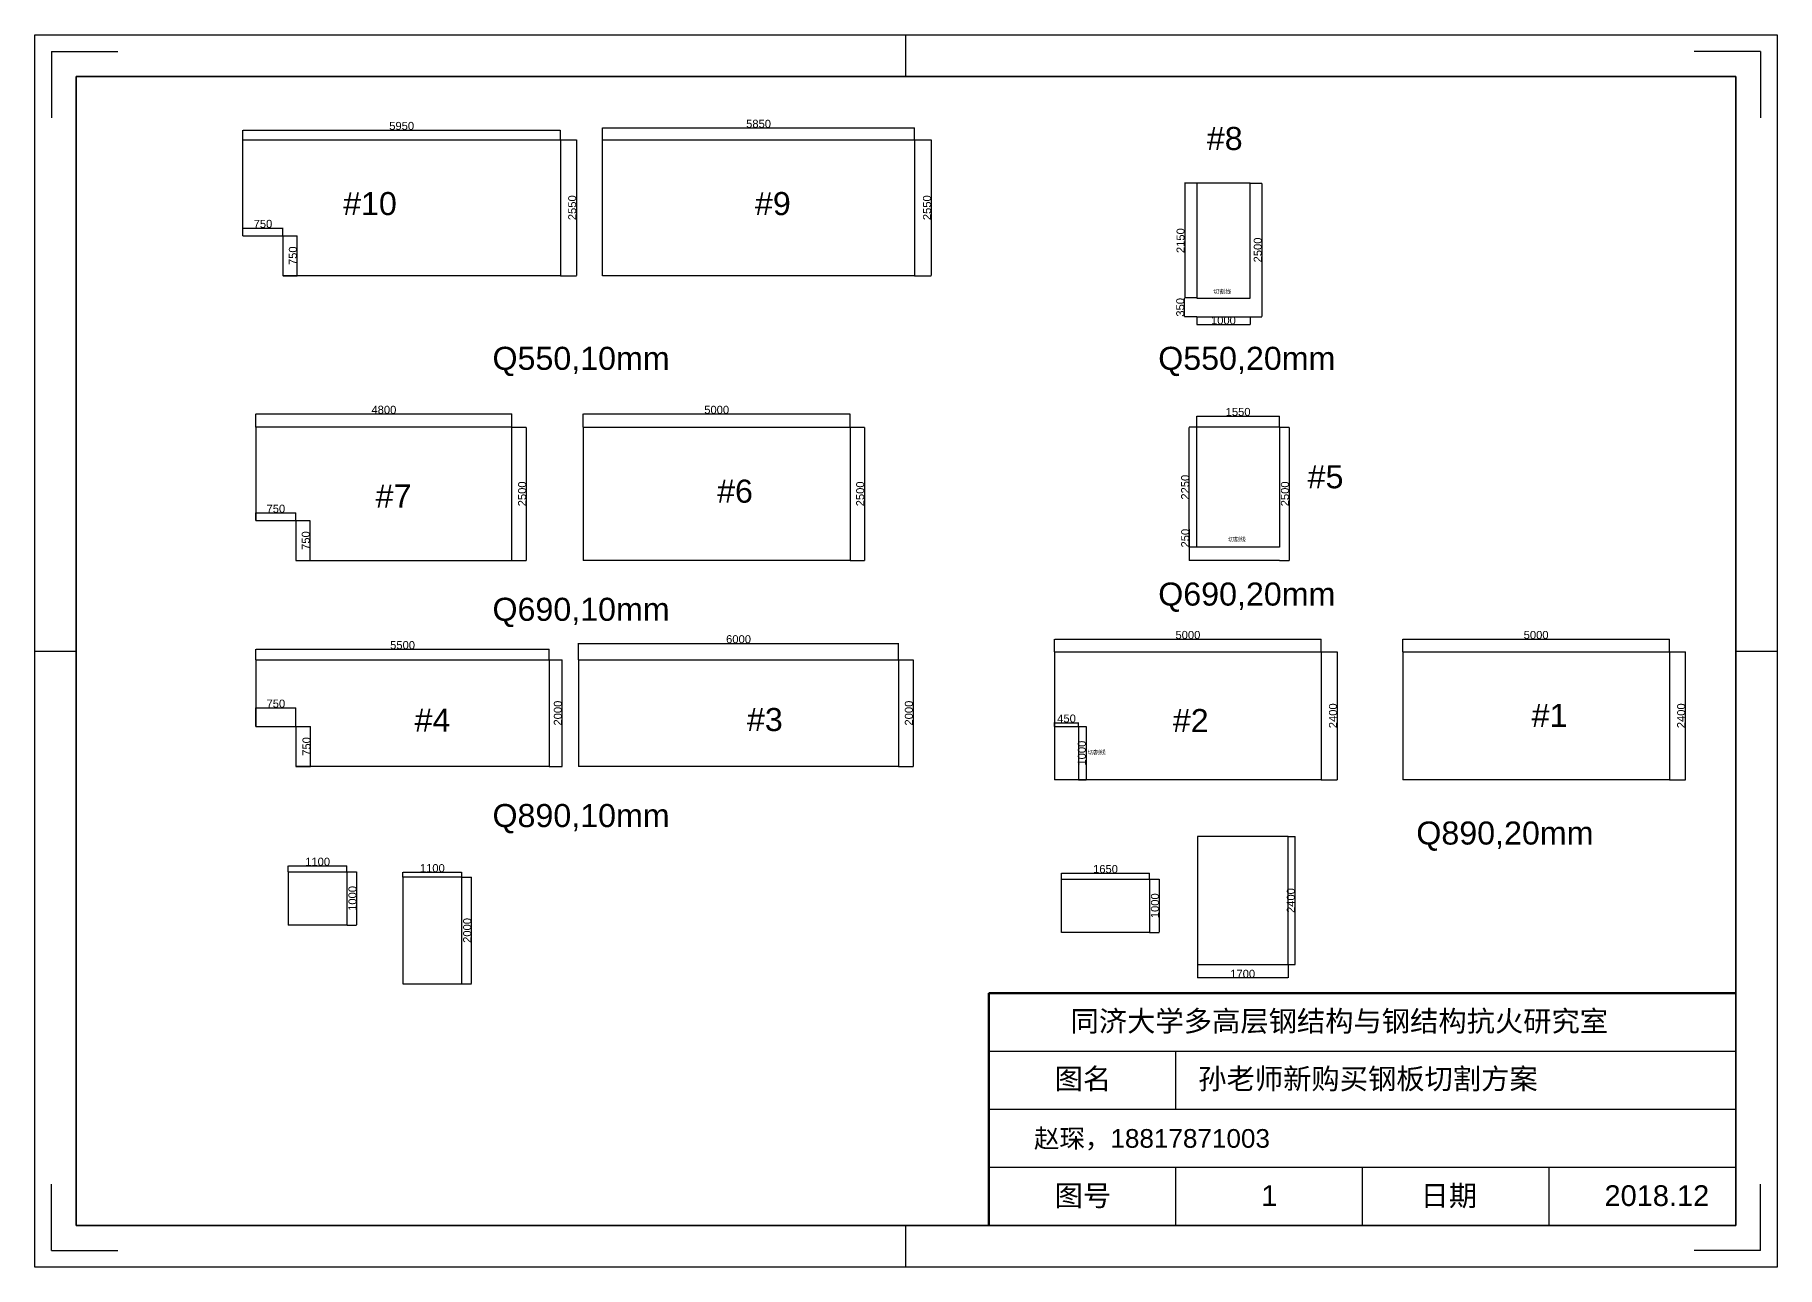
# Model space of a CAD drawing. Header units: millimetres. Extents: x 2197 to 87478, y 1160 to 24255.
# Drawn here: x 54819 to 87478, y 1160 to 24255 of the extents above; entities that cross this region are included whole.
import ezdxf

# ---------------------------------------------------------------- set-up
doc = ezdxf.new("R2010")
doc.units = ezdxf.units.MM
doc.layers.add('尺寸标注', color=6, linetype='Continuous')
doc.layers.add('总内框线', color=7, linetype='Continuous', lineweight=50)
doc.layers.add('总外框线', color=7, linetype='Continuous', lineweight=30)
doc.styles.get("Standard").update_dxf_attribs({"font": 'arial.ttf'})
doc.dimstyles.new('ISO-25', dxfattribs={"dimtxt": 150, "dimasz": 2.5, "dimexe": 1.25, "dimexo": 0.625, "dimtad": 1, "dimtxsty": 'Standard', "dimcen": 2.5, "dimadec": 0, "dimazin": 0, "dimtfac": 1, "dimtmove": 0, "dimatfit": 3, "dimfxl": 1, "dimarcsym": 0})

# ---------------------------------------------------------------- blocks, each defined once
blk = doc.blocks.new('*D15')
at = {"color": 0, "lineweight": -2, "transparency": 16777216}
for p, q in [((76598, 19323), (76366, 19323)), ((76367, 18975), (76367, 19320)), ((76598, 18973), (76366, 18973))]:
    blk.add_line(p, q, dxfattribs=at)
at = {"color": 0, "transparency": 16777216}
for points in [[(76367, 19320), (76368, 19320), (76367, 19323)], [(76367, 18975), (76368, 18975), (76367, 18973)]]:
    blk.add_solid(points, dxfattribs=at)
at = {"layer": 'Defpoints', "color": 0, "transparency": 16777216}
for p in [(76367, 19323), (76599, 19323), (76599, 18973)]:
    blk.add_point(p, dxfattribs=at)
at = {"color": 0, "transparency": 16777216, "insert": (76290, 19148), "char_height": 150, "attachment_point": 5, "rotation": 90}
blk.add_mtext('350', dxfattribs=at)
blk = doc.blocks.new('*D16')
at = {"layer": 'Defpoints', "color": 0, "transparency": 16777216}
for p in [(76599, 18973), (77599, 18973), (77599, 18826)]:
    blk.add_point(p, dxfattribs=at)
at = {"layer": '尺寸标注', "color": 0, "lineweight": -2, "transparency": 16777216}
for p, q in [((76599, 18972), (76599, 18824)), ((77599, 18972), (77599, 18824)), ((76602, 18826), (77597, 18826))]:
    blk.add_line(p, q, dxfattribs=at)
at = {"layer": '尺寸标注', "color": 0, "transparency": 16777216}
for points in [[(76602, 18826), (76602, 18825), (76599, 18826)], [(77597, 18826), (77597, 18825), (77599, 18826)]]:
    blk.add_solid(points, dxfattribs=at)
at = {"layer": '尺寸标注', "color": 0, "transparency": 16777216, "insert": (77099, 18903), "char_height": 150, "attachment_point": 5}
blk.add_mtext('1000', dxfattribs=at)
blk = doc.blocks.new('*D17')
at = {"color": 0, "lineweight": -2, "transparency": 16777216}
for p, q in [((58962, 11293), (58962, 11644)), ((58965, 11643), (59710, 11643)), ((59712, 11293), (59712, 11644))]:
    blk.add_line(p, q, dxfattribs=at)
at = {"color": 0, "transparency": 16777216}
for points in [[(58965, 11643), (58965, 11642), (58962, 11643)], [(59710, 11643), (59710, 11642), (59712, 11643)]]:
    blk.add_solid(points, dxfattribs=at)
at = {"layer": 'Defpoints', "color": 0, "transparency": 16777216}
for p in [(59712, 11643), (58962, 11293), (59712, 11293)]:
    blk.add_point(p, dxfattribs=at)
at = {"color": 0, "transparency": 16777216, "insert": (59337, 11720), "char_height": 150, "attachment_point": 5}
blk.add_mtext('750', dxfattribs=at)
blk = doc.blocks.new('*D18')
at = {"color": 0, "lineweight": -2, "transparency": 16777216}
for p, q in [((59713, 11293), (59989, 11293)), ((59988, 10545), (59988, 11290)), ((59713, 10543), (59989, 10543))]:
    blk.add_line(p, q, dxfattribs=at)
at = {"color": 0, "transparency": 16777216}
for points in [[(59987, 11290), (59988, 11290), (59988, 11293)], [(59987, 10545), (59988, 10545), (59988, 10543)]]:
    blk.add_solid(points, dxfattribs=at)
at = {"layer": 'Defpoints', "color": 0, "transparency": 16777216}
for p in [(59712, 11293), (59988, 11293), (59712, 10543)]:
    blk.add_point(p, dxfattribs=at)
at = {"color": 0, "transparency": 16777216, "insert": (59911, 10918), "char_height": 150, "attachment_point": 5, "rotation": 90}
blk.add_mtext('750', dxfattribs=at)
blk = doc.blocks.new('*D19')
at = {"color": 0, "lineweight": -2, "transparency": 16777216}
for p, q in [((58962, 15153), (58962, 15297)), ((58965, 15296), (59710, 15296)), ((59712, 15153), (59712, 15297))]:
    blk.add_line(p, q, dxfattribs=at)
at = {"color": 0, "transparency": 16777216}
for points in [[(58965, 15296), (58965, 15296), (58962, 15296)], [(59710, 15296), (59710, 15296), (59712, 15296)]]:
    blk.add_solid(points, dxfattribs=at)
at = {"layer": 'Defpoints', "color": 0, "transparency": 16777216}
for p in [(58962, 15152), (59712, 15296), (59712, 15152)]:
    blk.add_point(p, dxfattribs=at)
at = {"color": 0, "transparency": 16777216, "insert": (59337, 15373), "char_height": 150, "attachment_point": 5}
blk.add_mtext('750', dxfattribs=at)
blk = doc.blocks.new('*D20')
at = {"color": 0, "lineweight": -2, "transparency": 16777216}
for p, q in [((59713, 15152), (59977, 15152)), ((59976, 15149), (59976, 14404)), ((59713, 14402), (59977, 14402))]:
    blk.add_line(p, q, dxfattribs=at)
at = {"color": 0, "transparency": 16777216}
for points in [[(59975, 15149), (59976, 15149), (59976, 15152)], [(59975, 14404), (59976, 14404), (59976, 14402)]]:
    blk.add_solid(points, dxfattribs=at)
at = {"layer": 'Defpoints', "color": 0, "transparency": 16777216}
for p in [(59712, 15152), (59712, 14402), (59976, 14402)]:
    blk.add_point(p, dxfattribs=at)
at = {"color": 0, "transparency": 16777216, "insert": (59898, 14777), "char_height": 150, "attachment_point": 5, "rotation": 90}
blk.add_mtext('750', dxfattribs=at)
blk = doc.blocks.new('*D21')
at = {"color": 0, "lineweight": -2, "transparency": 16777216}
for p, q in [((73933, 11294), (73933, 11365)), ((73936, 11364), (74381, 11364)), ((74383, 11294), (74383, 11365))]:
    blk.add_line(p, q, dxfattribs=at)
at = {"color": 0, "transparency": 16777216}
for points in [[(73936, 11364), (73936, 11363), (73933, 11364)], [(74381, 11364), (74381, 11363), (74383, 11364)]]:
    blk.add_solid(points, dxfattribs=at)
at = {"layer": 'Defpoints', "color": 0, "transparency": 16777216}
for p in [(73933, 11293), (74383, 11364), (74383, 11293)]:
    blk.add_point(p, dxfattribs=at)
at = {"color": 0, "transparency": 16777216, "insert": (74158, 11441), "char_height": 150, "attachment_point": 5}
blk.add_mtext('450', dxfattribs=at)
blk = doc.blocks.new('*D22')
at = {"color": 0, "lineweight": -2, "transparency": 16777216}
for p, q in [((74384, 11293), (74524, 11293)), ((74523, 11290), (74523, 10295)), ((74384, 10293), (74524, 10293))]:
    blk.add_line(p, q, dxfattribs=at)
at = {"color": 0, "transparency": 16777216}
for points in [[(74522, 11290), (74523, 11290), (74523, 11293)], [(74522, 10295), (74523, 10295), (74523, 10293)]]:
    blk.add_solid(points, dxfattribs=at)
at = {"layer": 'Defpoints', "color": 0, "transparency": 16777216}
for p in [(74383, 11293), (74383, 10293), (74523, 10293)]:
    blk.add_point(p, dxfattribs=at)
at = {"color": 0, "transparency": 16777216, "insert": (74445, 10793), "char_height": 150, "attachment_point": 5, "rotation": 90}
blk.add_mtext('1000', dxfattribs=at)
blk = doc.blocks.new('*D23')
at = {"color": 0, "lineweight": -2, "transparency": 16777216}
for p, q in [((58720, 20490), (58720, 20635)), ((58722, 20634), (59467, 20634)), ((59470, 20490), (59470, 20635))]:
    blk.add_line(p, q, dxfattribs=at)
at = {"color": 0, "transparency": 16777216}
for points in [[(58722, 20634), (58722, 20633), (58720, 20634)], [(59467, 20634), (59467, 20633), (59470, 20634)]]:
    blk.add_solid(points, dxfattribs=at)
at = {"layer": 'Defpoints', "color": 0, "transparency": 16777216}
for p in [(59470, 20634), (58720, 20490), (59470, 20490)]:
    blk.add_point(p, dxfattribs=at)
at = {"color": 0, "transparency": 16777216, "insert": (59095, 20711), "char_height": 150, "attachment_point": 5}
blk.add_mtext('750', dxfattribs=at)
blk = doc.blocks.new('*D24')
at = {"color": 0, "lineweight": -2, "transparency": 16777216}
for p, q in [((59471, 20490), (59734, 20490)), ((59733, 20487), (59733, 19742)), ((59471, 19740), (59734, 19740))]:
    blk.add_line(p, q, dxfattribs=at)
at = {"color": 0, "transparency": 16777216}
for points in [[(59733, 20487), (59734, 20487), (59733, 20490)], [(59733, 19742), (59734, 19742), (59733, 19740)]]:
    blk.add_solid(points, dxfattribs=at)
at = {"layer": 'Defpoints', "color": 0, "transparency": 16777216}
for p in [(59470, 20490), (59470, 19740), (59733, 19740)]:
    blk.add_point(p, dxfattribs=at)
at = {"color": 0, "transparency": 16777216, "insert": (59656, 20115), "char_height": 150, "attachment_point": 5, "rotation": 90}
blk.add_mtext('750', dxfattribs=at)
blk = doc.blocks.new('*D27')
at = {"layer": 'Defpoints', "color": 0, "transparency": 16777216}
for p in [(58720, 22290), (64670, 22470), (64670, 22290)]:
    blk.add_point(p, dxfattribs=at)
at = {"layer": '尺寸标注', "color": 0, "lineweight": -2, "transparency": 16777216}
for p, q in [((58720, 22290), (58720, 22471)), ((58722, 22470), (64667, 22470)), ((64670, 22290), (64670, 22471))]:
    blk.add_line(p, q, dxfattribs=at)
at = {"layer": '尺寸标注', "color": 0, "transparency": 16777216}
for points in [[(58722, 22470), (58722, 22470), (58720, 22470)], [(64667, 22470), (64667, 22470), (64670, 22470)]]:
    blk.add_solid(points, dxfattribs=at)
at = {"layer": '尺寸标注', "color": 0, "transparency": 16777216, "insert": (61695, 22547), "char_height": 150, "attachment_point": 5}
blk.add_mtext('5950', dxfattribs=at)
blk = doc.blocks.new('*D28')
at = {"layer": 'Defpoints', "color": 0, "transparency": 16777216}
for p in [(64670, 22290), (64670, 19740), (64970, 19740)]:
    blk.add_point(p, dxfattribs=at)
at = {"layer": '尺寸标注', "color": 0, "lineweight": -2, "transparency": 16777216}
for p, q in [((64671, 22290), (64971, 22290)), ((64970, 22287), (64970, 19742)), ((64671, 19740), (64971, 19740))]:
    blk.add_line(p, q, dxfattribs=at)
at = {"layer": '尺寸标注', "color": 0, "transparency": 16777216}
for points in [[(64970, 22287), (64970, 22287), (64970, 22290)], [(64970, 19742), (64970, 19742), (64970, 19740)]]:
    blk.add_solid(points, dxfattribs=at)
at = {"layer": '尺寸标注', "color": 0, "transparency": 16777216, "insert": (64893, 21015), "char_height": 150, "attachment_point": 5, "rotation": 90}
blk.add_mtext('2550', dxfattribs=at)
blk = doc.blocks.new('*D29')
at = {"layer": 'Defpoints', "color": 0, "transparency": 16777216}
for p in [(65460, 22290), (71310, 22510), (71310, 22290)]:
    blk.add_point(p, dxfattribs=at)
at = {"layer": '尺寸标注', "color": 0, "lineweight": -2, "transparency": 16777216}
for p, q in [((65460, 22290), (65460, 22511)), ((65462, 22510), (71308, 22510)), ((71310, 22290), (71310, 22511))]:
    blk.add_line(p, q, dxfattribs=at)
at = {"layer": '尺寸标注', "color": 0, "transparency": 16777216}
for points in [[(65462, 22510), (65462, 22510), (65460, 22510)], [(71308, 22510), (71308, 22510), (71310, 22510)]]:
    blk.add_solid(points, dxfattribs=at)
at = {"layer": '尺寸标注', "color": 0, "transparency": 16777216, "insert": (68385, 22587), "char_height": 150, "attachment_point": 5}
blk.add_mtext('5850', dxfattribs=at)
blk = doc.blocks.new('*D30')
at = {"layer": 'Defpoints', "color": 0, "transparency": 16777216}
for p in [(71310, 22290), (71310, 19740), (71620, 19740)]:
    blk.add_point(p, dxfattribs=at)
at = {"layer": '尺寸标注', "color": 0, "lineweight": -2, "transparency": 16777216}
for p, q in [((71311, 22290), (71621, 22290)), ((71620, 22287), (71620, 19742)), ((71311, 19740), (71621, 19740))]:
    blk.add_line(p, q, dxfattribs=at)
at = {"layer": '尺寸标注', "color": 0, "transparency": 16777216}
for points in [[(71620, 22287), (71620, 22287), (71620, 22290)], [(71620, 19742), (71620, 19742), (71620, 19740)]]:
    blk.add_solid(points, dxfattribs=at)
at = {"layer": '尺寸标注', "color": 0, "transparency": 16777216, "insert": (71543, 21015), "char_height": 150, "attachment_point": 5, "rotation": 90}
blk.add_mtext('2550', dxfattribs=at)
blk = doc.blocks.new('*D31')
at = {"layer": 'Defpoints', "color": 0, "transparency": 16777216}
for p in [(63762, 17150), (58962, 16902), (63762, 16902)]:
    blk.add_point(p, dxfattribs=at)
at = {"layer": '尺寸标注', "color": 0, "lineweight": -2, "transparency": 16777216}
for p, q in [((58962, 16903), (58962, 17151)), ((58965, 17150), (63760, 17150)), ((63762, 16903), (63762, 17151))]:
    blk.add_line(p, q, dxfattribs=at)
at = {"layer": '尺寸标注', "color": 0, "transparency": 16777216}
for points in [[(58965, 17150), (58965, 17150), (58962, 17150)], [(63760, 17150), (63760, 17150), (63762, 17150)]]:
    blk.add_solid(points, dxfattribs=at)
at = {"layer": '尺寸标注', "color": 0, "transparency": 16777216, "insert": (61362, 17227), "char_height": 150, "attachment_point": 5}
blk.add_mtext('4800', dxfattribs=at)
blk = doc.blocks.new('*D32')
at = {"layer": 'Defpoints', "color": 0, "transparency": 16777216}
for p in [(63762, 16902), (63762, 14402), (64030, 14402)]:
    blk.add_point(p, dxfattribs=at)
at = {"layer": '尺寸标注', "color": 0, "lineweight": -2, "transparency": 16777216}
for p, q in [((63763, 16902), (64031, 16902)), ((64030, 16899), (64030, 14404)), ((63763, 14402), (64031, 14402))]:
    blk.add_line(p, q, dxfattribs=at)
at = {"layer": '尺寸标注', "color": 0, "transparency": 16777216}
for points in [[(64030, 16899), (64030, 16899), (64030, 16902)], [(64030, 14404), (64030, 14404), (64030, 14402)]]:
    blk.add_solid(points, dxfattribs=at)
at = {"layer": '尺寸标注', "color": 0, "transparency": 16777216, "insert": (63953, 15652), "char_height": 150, "attachment_point": 5, "rotation": 90}
blk.add_mtext('2500', dxfattribs=at)
blk = doc.blocks.new('*D35')
at = {"layer": 'Defpoints', "color": 0, "transparency": 16777216}
for p in [(70100, 17150), (65100, 16902), (70100, 16902)]:
    blk.add_point(p, dxfattribs=at)
at = {"layer": '尺寸标注', "color": 0, "lineweight": -2, "transparency": 16777216}
for p, q in [((65100, 16903), (65100, 17151)), ((65102, 17150), (70098, 17150)), ((70100, 16903), (70100, 17151))]:
    blk.add_line(p, q, dxfattribs=at)
at = {"layer": '尺寸标注', "color": 0, "transparency": 16777216}
for points in [[(65102, 17150), (65102, 17150), (65100, 17150)], [(70098, 17150), (70098, 17150), (70100, 17150)]]:
    blk.add_solid(points, dxfattribs=at)
at = {"layer": '尺寸标注', "color": 0, "transparency": 16777216, "insert": (67600, 17227), "char_height": 150, "attachment_point": 5}
blk.add_mtext('5000', dxfattribs=at)
blk = doc.blocks.new('*D36')
at = {"layer": 'Defpoints', "color": 0, "transparency": 16777216}
for p in [(70100, 16902), (70100, 14402), (70368, 14402)]:
    blk.add_point(p, dxfattribs=at)
at = {"layer": '尺寸标注', "color": 0, "lineweight": -2, "transparency": 16777216}
for p, q in [((70101, 16902), (70369, 16902)), ((70368, 16899), (70368, 14404)), ((70101, 14402), (70369, 14402))]:
    blk.add_line(p, q, dxfattribs=at)
at = {"layer": '尺寸标注', "color": 0, "transparency": 16777216}
for points in [[(70367, 16899), (70368, 16899), (70368, 16902)], [(70367, 14404), (70368, 14404), (70368, 14402)]]:
    blk.add_solid(points, dxfattribs=at)
at = {"layer": '尺寸标注', "color": 0, "transparency": 16777216, "insert": (70290, 15652), "char_height": 150, "attachment_point": 5, "rotation": 90}
blk.add_mtext('2500', dxfattribs=at)
blk = doc.blocks.new('*D37')
at = {"layer": 'Defpoints', "color": 0, "transparency": 16777216}
for p in [(64462, 12740), (58962, 12543), (64462, 12543)]:
    blk.add_point(p, dxfattribs=at)
at = {"layer": '尺寸标注', "color": 0, "lineweight": -2, "transparency": 16777216}
for p, q in [((58962, 12543), (58962, 12741)), ((58965, 12740), (64460, 12740)), ((64462, 12543), (64462, 12741))]:
    blk.add_line(p, q, dxfattribs=at)
at = {"layer": '尺寸标注', "color": 0, "transparency": 16777216}
for points in [[(58965, 12740), (58965, 12740), (58962, 12740)], [(64460, 12740), (64460, 12740), (64462, 12740)]]:
    blk.add_solid(points, dxfattribs=at)
at = {"layer": '尺寸标注', "color": 0, "transparency": 16777216, "insert": (61712, 12817), "char_height": 150, "attachment_point": 5}
blk.add_mtext('5500', dxfattribs=at)
blk = doc.blocks.new('*D38')
at = {"layer": 'Defpoints', "color": 0, "transparency": 16777216}
for p in [(64462, 12543), (64462, 10543), (64700, 10543)]:
    blk.add_point(p, dxfattribs=at)
at = {"layer": '尺寸标注', "color": 0, "lineweight": -2, "transparency": 16777216}
for p, q in [((64463, 12543), (64701, 12543)), ((64700, 12540), (64700, 10545)), ((64463, 10543), (64701, 10543))]:
    blk.add_line(p, q, dxfattribs=at)
at = {"layer": '尺寸标注', "color": 0, "transparency": 16777216}
for points in [[(64700, 12540), (64700, 12540), (64700, 12543)], [(64700, 10545), (64700, 10545), (64700, 10543)]]:
    blk.add_solid(points, dxfattribs=at)
at = {"layer": '尺寸标注', "color": 0, "transparency": 16777216, "insert": (64623, 11543), "char_height": 150, "attachment_point": 5, "rotation": 90}
blk.add_mtext('2000', dxfattribs=at)
blk = doc.blocks.new('*D39')
at = {"layer": 'Defpoints', "color": 0, "transparency": 16777216}
for p in [(71010, 12850), (65010, 12543), (71010, 12543)]:
    blk.add_point(p, dxfattribs=at)
at = {"layer": '尺寸标注', "color": 0, "lineweight": -2, "transparency": 16777216}
for p, q in [((65010, 12543), (65010, 12851)), ((65012, 12850), (71008, 12850)), ((71010, 12543), (71010, 12851))]:
    blk.add_line(p, q, dxfattribs=at)
at = {"layer": '尺寸标注', "color": 0, "transparency": 16777216}
for points in [[(65012, 12850), (65012, 12850), (65010, 12850)], [(71008, 12850), (71008, 12850), (71010, 12850)]]:
    blk.add_solid(points, dxfattribs=at)
at = {"layer": '尺寸标注', "color": 0, "transparency": 16777216, "insert": (68010, 12927), "char_height": 150, "attachment_point": 5}
blk.add_mtext('6000', dxfattribs=at)
blk = doc.blocks.new('*D40')
at = {"layer": 'Defpoints', "color": 0, "transparency": 16777216}
for p in [(71010, 12543), (71010, 10543), (71280, 10543)]:
    blk.add_point(p, dxfattribs=at)
at = {"layer": '尺寸标注', "color": 0, "lineweight": -2, "transparency": 16777216}
for p, q in [((71011, 12543), (71281, 12543)), ((71280, 12540), (71280, 10545)), ((71011, 10543), (71281, 10543))]:
    blk.add_line(p, q, dxfattribs=at)
at = {"layer": '尺寸标注', "color": 0, "transparency": 16777216}
for points in [[(71280, 12540), (71280, 12540), (71280, 12543)], [(71280, 10545), (71280, 10545), (71280, 10543)]]:
    blk.add_solid(points, dxfattribs=at)
at = {"layer": '尺寸标注', "color": 0, "transparency": 16777216, "insert": (71203, 11543), "char_height": 150, "attachment_point": 5, "rotation": 90}
blk.add_mtext('2000', dxfattribs=at)
blk = doc.blocks.new('*D43')
at = {"layer": 'Defpoints', "color": 0, "transparency": 16777216}
for p in [(77599, 21473), (77599, 18973), (77820, 18973)]:
    blk.add_point(p, dxfattribs=at)
at = {"layer": '尺寸标注', "color": 0, "lineweight": -2, "transparency": 16777216}
for p, q in [((77600, 21473), (77821, 21473)), ((77820, 21470), (77820, 18975)), ((77600, 18973), (77821, 18973))]:
    blk.add_line(p, q, dxfattribs=at)
at = {"layer": '尺寸标注', "color": 0, "transparency": 16777216}
for points in [[(77820, 21470), (77820, 21470), (77820, 21473)], [(77820, 18975), (77820, 18975), (77820, 18973)]]:
    blk.add_solid(points, dxfattribs=at)
at = {"layer": '尺寸标注', "color": 0, "transparency": 16777216, "insert": (77743, 20223), "char_height": 150, "attachment_point": 5, "rotation": 90}
blk.add_mtext('2500', dxfattribs=at)
blk = doc.blocks.new('*D44')
at = {"layer": 'Defpoints', "color": 0, "transparency": 16777216}
for p in [(76599, 21473), (76374, 19323), (76599, 19323)]:
    blk.add_point(p, dxfattribs=at)
at = {"layer": '尺寸标注', "color": 0, "lineweight": -2, "transparency": 16777216}
for p, q in [((76598, 21473), (76372, 21473)), ((76374, 21470), (76374, 19325)), ((76598, 19323), (76372, 19323))]:
    blk.add_line(p, q, dxfattribs=at)
at = {"layer": '尺寸标注', "color": 0, "transparency": 16777216}
for points in [[(76373, 21470), (76374, 21470), (76374, 21473)], [(76373, 19325), (76374, 19325), (76374, 19323)]]:
    blk.add_solid(points, dxfattribs=at)
at = {"layer": '尺寸标注', "color": 0, "transparency": 16777216, "insert": (76296, 20398), "char_height": 150, "attachment_point": 5, "rotation": 90}
blk.add_mtext('2150', dxfattribs=at)
blk = doc.blocks.new('*D45')
at = {"layer": 'Defpoints', "color": 0, "transparency": 16777216}
for p in [(78149, 17110), (76599, 16902), (78149, 16902)]:
    blk.add_point(p, dxfattribs=at)
at = {"layer": '尺寸标注', "color": 0, "lineweight": -2, "transparency": 16777216}
for p, q in [((76599, 16903), (76599, 17111)), ((76602, 17110), (78147, 17110)), ((78149, 16903), (78149, 17111))]:
    blk.add_line(p, q, dxfattribs=at)
at = {"layer": '尺寸标注', "color": 0, "transparency": 16777216}
for points in [[(76602, 17110), (76602, 17110), (76599, 17110)], [(78147, 17110), (78147, 17110), (78149, 17110)]]:
    blk.add_solid(points, dxfattribs=at)
at = {"layer": '尺寸标注', "color": 0, "transparency": 16777216, "insert": (77374, 17187), "char_height": 150, "attachment_point": 5}
blk.add_mtext('1550', dxfattribs=at)
blk = doc.blocks.new('*D46')
at = {"layer": 'Defpoints', "color": 0, "transparency": 16777216}
for p in [(76460, 14652), (76599, 14652), (76599, 14402)]:
    blk.add_point(p, dxfattribs=at)
at = {"layer": '尺寸标注', "color": 0, "lineweight": -2, "transparency": 16777216}
for p, q in [((76460, 14652), (76460, 14989)), ((76598, 14652), (76459, 14652)), ((76598, 14402), (76459, 14402)), ((76460, 14404), (76460, 14649))]:
    blk.add_line(p, q, dxfattribs=at)
at = {"layer": '尺寸标注', "color": 0, "transparency": 16777216}
for points in [[(76460, 14649), (76460, 14649), (76460, 14652)], [(76460, 14404), (76460, 14404), (76460, 14402)]]:
    blk.add_solid(points, dxfattribs=at)
at = {"layer": '尺寸标注', "color": 0, "transparency": 16777216, "insert": (76383, 14822), "char_height": 150, "attachment_point": 5, "rotation": 90}
blk.add_mtext('250', dxfattribs=at)
blk = doc.blocks.new('*D47')
at = {"layer": 'Defpoints', "color": 0, "transparency": 16777216}
for p in [(78149, 16902), (78149, 14402), (78330, 14402)]:
    blk.add_point(p, dxfattribs=at)
at = {"layer": '尺寸标注', "color": 0, "lineweight": -2, "transparency": 16777216}
for p, q in [((78150, 16902), (78331, 16902)), ((78330, 16899), (78330, 14404)), ((78150, 14402), (78331, 14402))]:
    blk.add_line(p, q, dxfattribs=at)
at = {"layer": '尺寸标注', "color": 0, "transparency": 16777216}
for points in [[(78330, 16899), (78330, 16899), (78330, 16902)], [(78330, 14404), (78330, 14404), (78330, 14402)]]:
    blk.add_solid(points, dxfattribs=at)
at = {"layer": '尺寸标注', "color": 0, "transparency": 16777216, "insert": (78253, 15652), "char_height": 150, "attachment_point": 5, "rotation": 90}
blk.add_mtext('2500', dxfattribs=at)
blk = doc.blocks.new('*D48')
at = {"layer": 'Defpoints', "color": 0, "transparency": 16777216}
for p in [(76459, 16902), (76599, 16902), (76599, 14652)]:
    blk.add_point(p, dxfattribs=at)
at = {"layer": '尺寸标注', "color": 0, "lineweight": -2, "transparency": 16777216}
for p, q in [((76598, 16902), (76458, 16902)), ((76459, 14654), (76459, 16899)), ((76598, 14652), (76458, 14652))]:
    blk.add_line(p, q, dxfattribs=at)
at = {"layer": '尺寸标注', "color": 0, "transparency": 16777216}
for points in [[(76458, 16899), (76459, 16899), (76459, 16902)], [(76458, 14654), (76459, 14654), (76459, 14652)]]:
    blk.add_solid(points, dxfattribs=at)
at = {"layer": '尺寸标注', "color": 0, "transparency": 16777216, "insert": (76382, 15777), "char_height": 150, "attachment_point": 5, "rotation": 90}
blk.add_mtext('2250', dxfattribs=at)
blk = doc.blocks.new('*D49')
at = {"layer": 'Defpoints', "color": 0, "transparency": 16777216}
for p in [(78933, 12930), (73933, 12693), (78933, 12693)]:
    blk.add_point(p, dxfattribs=at)
at = {"layer": '尺寸标注', "color": 0, "lineweight": -2, "transparency": 16777216}
for p, q in [((73933, 12694), (73933, 12931)), ((73936, 12930), (78931, 12930)), ((78933, 12694), (78933, 12931))]:
    blk.add_line(p, q, dxfattribs=at)
at = {"layer": '尺寸标注', "color": 0, "transparency": 16777216}
for points in [[(73936, 12930), (73936, 12930), (73933, 12930)], [(78931, 12930), (78931, 12930), (78933, 12930)]]:
    blk.add_solid(points, dxfattribs=at)
at = {"layer": '尺寸标注', "color": 0, "transparency": 16777216, "insert": (76433, 13007), "char_height": 150, "attachment_point": 5}
blk.add_mtext('5000', dxfattribs=at)
blk = doc.blocks.new('*D50')
at = {"layer": 'Defpoints', "color": 0, "transparency": 16777216}
for p in [(78933, 12693), (78933, 10293), (79230, 10293)]:
    blk.add_point(p, dxfattribs=at)
at = {"layer": '尺寸标注', "color": 0, "lineweight": -2, "transparency": 16777216}
for p, q in [((78934, 12693), (79231, 12693)), ((79230, 12690), (79230, 10295)), ((78934, 10293), (79231, 10293))]:
    blk.add_line(p, q, dxfattribs=at)
at = {"layer": '尺寸标注', "color": 0, "transparency": 16777216}
for points in [[(79230, 12690), (79230, 12690), (79230, 12693)], [(79230, 10295), (79230, 10295), (79230, 10293)]]:
    blk.add_solid(points, dxfattribs=at)
at = {"layer": '尺寸标注', "color": 0, "transparency": 16777216, "insert": (79153, 11493), "char_height": 150, "attachment_point": 5, "rotation": 90}
blk.add_mtext('2400', dxfattribs=at)
blk = doc.blocks.new('*D53')
at = {"layer": 'Defpoints', "color": 0, "transparency": 16777216}
for p in [(85460, 12930), (80460, 12693), (85460, 12693)]:
    blk.add_point(p, dxfattribs=at)
at = {"layer": '尺寸标注', "color": 0, "lineweight": -2, "transparency": 16777216}
for p, q in [((80460, 12694), (80460, 12931)), ((80462, 12930), (85458, 12930)), ((85460, 12694), (85460, 12931))]:
    blk.add_line(p, q, dxfattribs=at)
at = {"layer": '尺寸标注', "color": 0, "transparency": 16777216}
for points in [[(80462, 12930), (80462, 12930), (80460, 12930)], [(85458, 12930), (85458, 12930), (85460, 12930)]]:
    blk.add_solid(points, dxfattribs=at)
at = {"layer": '尺寸标注', "color": 0, "transparency": 16777216, "insert": (82960, 13007), "char_height": 150, "attachment_point": 5}
blk.add_mtext('5000', dxfattribs=at)
blk = doc.blocks.new('*D54')
at = {"layer": 'Defpoints', "color": 0, "transparency": 16777216}
for p in [(85460, 12693), (85460, 10293), (85757, 10293)]:
    blk.add_point(p, dxfattribs=at)
at = {"layer": '尺寸标注', "color": 0, "lineweight": -2, "transparency": 16777216}
for p, q in [((85461, 12693), (85758, 12693)), ((85757, 12690), (85757, 10295)), ((85461, 10293), (85758, 10293))]:
    blk.add_line(p, q, dxfattribs=at)
at = {"layer": '尺寸标注', "color": 0, "transparency": 16777216}
for points in [[(85756, 12690), (85757, 12690), (85757, 12693)], [(85756, 10295), (85757, 10295), (85757, 10293)]]:
    blk.add_solid(points, dxfattribs=at)
at = {"layer": '尺寸标注', "color": 0, "transparency": 16777216, "insert": (85679, 11493), "char_height": 150, "attachment_point": 5, "rotation": 90}
blk.add_mtext('2400', dxfattribs=at)
blk = doc.blocks.new('*D55')
at = {"layer": 'Defpoints', "color": 0, "transparency": 16777216}
for p in [(75713, 8543), (74063, 8433), (75713, 8433)]:
    blk.add_point(p, dxfattribs=at)
at = {"layer": '尺寸标注', "color": 0, "lineweight": -2, "transparency": 16777216}
for p, q in [((74063, 8434), (74063, 8544)), ((74066, 8543), (75711, 8543)), ((75713, 8434), (75713, 8544))]:
    blk.add_line(p, q, dxfattribs=at)
at = {"layer": '尺寸标注', "color": 0, "transparency": 16777216}
for points in [[(74066, 8543), (74066, 8542), (74063, 8543)], [(75711, 8543), (75711, 8542), (75713, 8543)]]:
    blk.add_solid(points, dxfattribs=at)
at = {"layer": '尺寸标注', "color": 0, "transparency": 16777216, "insert": (74888, 8620), "char_height": 150, "attachment_point": 5}
blk.add_mtext('1650', dxfattribs=at)
blk = doc.blocks.new('*D56')
at = {"layer": 'Defpoints', "color": 0, "transparency": 16777216}
for p in [(75713, 8433), (75713, 7433), (75893, 7433)]:
    blk.add_point(p, dxfattribs=at)
at = {"layer": '尺寸标注', "color": 0, "lineweight": -2, "transparency": 16777216}
for p, q in [((75714, 8433), (75895, 8433)), ((75893, 8430), (75893, 7435)), ((75714, 7433), (75895, 7433))]:
    blk.add_line(p, q, dxfattribs=at)
at = {"layer": '尺寸标注', "color": 0, "transparency": 16777216}
for points in [[(75893, 8430), (75894, 8430), (75893, 8433)], [(75893, 7435), (75894, 7435), (75893, 7433)]]:
    blk.add_solid(points, dxfattribs=at)
at = {"layer": '尺寸标注', "color": 0, "transparency": 16777216, "insert": (75816, 7933), "char_height": 150, "attachment_point": 5, "rotation": 90}
blk.add_mtext('1000', dxfattribs=at)
blk = doc.blocks.new('*D57')
at = {"layer": 'Defpoints', "color": 0, "transparency": 16777216}
for p in [(59570, 8570), (60670, 8680), (60670, 8570)]:
    blk.add_point(p, dxfattribs=at)
at = {"layer": '尺寸标注', "color": 0, "lineweight": -2, "transparency": 16777216}
for p, q in [((59570, 8571), (59570, 8681)), ((59572, 8680), (60668, 8680)), ((60670, 8571), (60670, 8681))]:
    blk.add_line(p, q, dxfattribs=at)
at = {"layer": '尺寸标注', "color": 0, "transparency": 16777216}
for points in [[(59572, 8680), (59572, 8680), (59570, 8680)], [(60668, 8680), (60668, 8680), (60670, 8680)]]:
    blk.add_solid(points, dxfattribs=at)
at = {"layer": '尺寸标注', "color": 0, "transparency": 16777216, "insert": (60120, 8757), "char_height": 150, "attachment_point": 5}
blk.add_mtext('1100', dxfattribs=at)
blk = doc.blocks.new('*D58')
at = {"layer": 'Defpoints', "color": 0, "transparency": 16777216}
for p in [(60670, 8570), (60670, 7570), (60850, 7570)]:
    blk.add_point(p, dxfattribs=at)
at = {"layer": '尺寸标注', "color": 0, "lineweight": -2, "transparency": 16777216}
for p, q in [((60671, 8570), (60851, 8570)), ((60850, 8568), (60850, 7573)), ((60671, 7570), (60851, 7570))]:
    blk.add_line(p, q, dxfattribs=at)
at = {"layer": '尺寸标注', "color": 0, "transparency": 16777216}
for points in [[(60850, 8568), (60850, 8568), (60850, 8570)], [(60850, 7573), (60850, 7573), (60850, 7570)]]:
    blk.add_solid(points, dxfattribs=at)
at = {"layer": '尺寸标注', "color": 0, "transparency": 16777216, "insert": (60773, 8070), "char_height": 150, "attachment_point": 5, "rotation": 90}
blk.add_mtext('1000', dxfattribs=at)
blk = doc.blocks.new('*D60')
at = {"layer": 'Defpoints', "color": 0, "transparency": 16777216}
for p in [(78310, 9230), (78310, 6830), (78440, 6830)]:
    blk.add_point(p, dxfattribs=at)
at = {"layer": '尺寸标注', "color": 0, "lineweight": -2, "transparency": 16777216}
for p, q in [((78311, 9230), (78441, 9230)), ((78440, 9228), (78440, 6833)), ((78311, 6830), (78441, 6830))]:
    blk.add_line(p, q, dxfattribs=at)
at = {"layer": '尺寸标注', "color": 0, "transparency": 16777216}
for points in [[(78440, 9228), (78440, 9228), (78440, 9230)], [(78440, 6833), (78440, 6833), (78440, 6830)]]:
    blk.add_solid(points, dxfattribs=at)
at = {"layer": '尺寸标注', "color": 0, "transparency": 16777216, "insert": (78363, 8030), "char_height": 150, "attachment_point": 5, "rotation": 90}
blk.add_mtext('2400', dxfattribs=at)
blk = doc.blocks.new('*D61')
at = {"layer": 'Defpoints', "color": 0, "transparency": 16777216}
for p in [(76610, 6830), (76610, 6580), (78310, 6830)]:
    blk.add_point(p, dxfattribs=at)
at = {"layer": '尺寸标注', "color": 0, "lineweight": -2, "transparency": 16777216}
for p, q in [((76610, 6829), (76610, 6579)), ((78308, 6580), (76612, 6580)), ((78310, 6829), (78310, 6579))]:
    blk.add_line(p, q, dxfattribs=at)
at = {"layer": '尺寸标注', "color": 0, "transparency": 16777216}
for points in [[(76612, 6580), (76612, 6580), (76610, 6580)], [(78308, 6580), (78308, 6580), (78310, 6580)]]:
    blk.add_solid(points, dxfattribs=at)
at = {"layer": '尺寸标注', "color": 0, "transparency": 16777216, "insert": (77460, 6657), "char_height": 150, "attachment_point": 5}
blk.add_mtext('1700', dxfattribs=at)
blk = doc.blocks.new('*D63')
at = {"layer": 'Defpoints', "color": 0, "transparency": 16777216}
for p in [(62820, 8560), (61720, 8470), (62820, 8470)]:
    blk.add_point(p, dxfattribs=at)
at = {"layer": '尺寸标注', "color": 0, "lineweight": -2, "transparency": 16777216}
for p, q in [((61720, 8471), (61720, 8561)), ((61722, 8560), (62818, 8560)), ((62820, 8471), (62820, 8561))]:
    blk.add_line(p, q, dxfattribs=at)
at = {"layer": '尺寸标注', "color": 0, "transparency": 16777216}
for points in [[(61722, 8560), (61722, 8560), (61720, 8560)], [(62818, 8560), (62818, 8560), (62820, 8560)]]:
    blk.add_solid(points, dxfattribs=at)
at = {"layer": '尺寸标注', "color": 0, "transparency": 16777216, "insert": (62270, 8637), "char_height": 150, "attachment_point": 5}
blk.add_mtext('1100', dxfattribs=at)
blk = doc.blocks.new('*D64')
at = {"layer": 'Defpoints', "color": 0, "transparency": 16777216}
for p in [(62820, 8470), (62820, 6470), (63000, 6470)]:
    blk.add_point(p, dxfattribs=at)
at = {"layer": '尺寸标注', "color": 0, "lineweight": -2, "transparency": 16777216}
for p, q in [((62821, 8470), (63001, 8470)), ((63000, 8468), (63000, 6473)), ((62821, 6470), (63001, 6470))]:
    blk.add_line(p, q, dxfattribs=at)
at = {"layer": '尺寸标注', "color": 0, "transparency": 16777216}
for points in [[(63000, 8468), (63000, 8468), (63000, 8470)], [(63000, 6473), (63000, 6473), (63000, 6470)]]:
    blk.add_solid(points, dxfattribs=at)
at = {"layer": '尺寸标注', "color": 0, "transparency": 16777216, "insert": (62923, 7470), "char_height": 150, "attachment_point": 5, "rotation": 90}
blk.add_mtext('2000', dxfattribs=at)

msp = doc.modelspace()

# ---------------------------------------------------------------- linework, layer by layer
at = {"lineweight": -2}
for p, q in [((82346.108, 23476.976), (86700.668, 23476.976)), ((86700.668, 1937.456), (72703.868, 1937.456))]:
    msp.add_line(p, q, dxfattribs=at)
at = {"lineweight": 35}
for p, q in [((86700.668, 23476.976), (86700.668, 9480.176)), ((86700.668, 6292.016), (86700.668, 1937.456))]:
    msp.add_line(p, q, dxfattribs=at)
for p, q in [((58719.913, 22289.651), (64669.913, 22289.651)), ((58719.913, 20489.651), (58719.913, 22289.651)), ((64669.913, 22289.651), (64669.913, 19739.651)), ((65460, 22289.651), (71310, 22289.651)), ((65460, 19739.651), (65460, 22289.651)), ((71310, 22289.651), (71310, 19739.651)), ((76599.08, 21472.675), (76599.08, 19322.675)), ((77599.08, 21472.675), (76599.08, 21472.675)), ((77599.08, 19322.675), (77599.08, 21472.675)), ((64669.913, 19739.651), (59469.913, 19739.651)), ((71310, 19739.651), (65460, 19739.651)), ((76599.08, 18972.675), (77599.08, 18972.675)), ((58962.333, 16901.975), (58962.333, 15151.975)), ((63762.333, 16901.975), (58962.333, 16901.975)), ((63762.333, 14401.975), (63762.333, 16901.975)), ((65100, 16901.975), (65100, 14401.975)), ((65100, 16901.975), (70100, 16901.975)), ((70100, 16901.975), (70100, 14401.975)), ((78149.08, 16901.975), (76599.08, 16901.975)), ((76599.08, 14651.975), (76599.08, 16901.975)), ((78149.08, 16901.975), (78149.08, 14651.975)), ((59712.333, 14401.975), (63762.333, 14401.975)), ((70100, 14401.975), (65100, 14401.975)), ((78149.08, 14651.975), (76599.08, 14651.975)), ((78149.08, 14401.975), (76599.08, 14401.975)), ((58962.333, 12542.591), (58962.333, 11292.591)), ((58962.333, 12542.591), (64462.333, 12542.591)), ((64462.333, 12542.591), (64462.333, 10542.591)), ((65010, 12542.591), (65010, 10542.591)), ((65010, 12542.591), (71010, 12542.591)), ((71010, 12542.591), (71010, 10542.591)), ((73933.421, 12692.905), (73933.421, 10292.905)), ((73933.421, 12692.905), (78933.421, 12692.905)), ((78933.421, 12692.905), (78933.421, 10292.905)), ((80460, 12692.905), (80460, 10292.905)), ((80460, 12692.905), (85460, 12692.905)), ((85460, 12692.905), (85460, 10292.905)), ((64462.333, 10542.591), (59712.333, 10542.591)), ((71010, 10542.591), (65010, 10542.591)), ((78933.421, 10292.905), (73933.421, 10292.905)), ((85460, 10292.905), (80460, 10292.905)), ((86700.668, 5203.376), (72703.868, 5203.376)), ((76203.068, 5203.376), (76203.068, 4114.736)), ((86700.668, 4114.736), (72703.868, 4114.736)), ((86700.668, 3026.096), (72703.868, 3026.096)), ((76203.068, 3026.096), (76203.068, 1937.456)), ((79702.268, 3026.096), (79702.268, 1937.456)), ((83201.468, 3026.096), (83201.468, 1937.456))]:
    msp.add_line(p, q)
at = {"lineweight": 30}
for p, q in [((58719.913, 20489.651), (59469.913, 20489.651)), ((59469.913, 20489.651), (59469.913, 19739.651)), ((76599.08, 19322.675), (77599.08, 19322.675)), ((58962.333, 15151.975), (59712.333, 15151.975)), ((59712.333, 15151.975), (59712.333, 14401.975)), ((58962.333, 11292.591), (59712.333, 11292.591)), ((59712.333, 11292.591), (59712.333, 10542.591)), ((73933.421, 11292.905), (74383.421, 11292.905)), ((74383.421, 11292.905), (74383.421, 10292.905))]:
    msp.add_line(p, q, dxfattribs=at)
at = {"lineweight": 50}
for p, q in [((72703.868, 6292.016), (86700.668, 6292.016)), ((72703.868, 1937.456), (72703.868, 6292.016))]:
    msp.add_line(p, q, dxfattribs=at)
at = {"layer": '尺寸标注'}
for p, q in [((78310, 9230), (76610, 9230)), ((76610, 9230), (76610, 6830)), ((78310, 6830), (78310, 9230)), ((59570, 8570), (60670, 8570)), ((59570, 8570), (59570, 7570)), ((60670, 8570), (60670, 7570)), ((61720, 8470), (61720, 6470)), ((62820, 8470), (61720, 8470)), ((62820, 6470), (62820, 8470)), ((74063.421, 8432.905), (75713.421, 8432.905)), ((74063.421, 7432.905), (74063.421, 8432.905)), ((75713.421, 8432.905), (75713.421, 7432.905)), ((60670, 7570), (59570, 7570)), ((75713.421, 7432.905), (74063.421, 7432.905)), ((76610, 6830), (78310, 6830)), ((61720, 6470), (62820, 6470))]:
    msp.add_line(p, q, dxfattribs=at)
at = {"layer": '总内框线', "lineweight": -2}
for p, q in [((71148.668, 23476.976), (71148.668, 24254.576)), ((55130.108, 23943.536), (55130.108, 22699.376)), ((55130.108, 23943.536), (56374.268, 23943.536)), ((87167.228, 23943.536), (85923.068, 23943.536)), ((87167.228, 23943.536), (87167.228, 22699.376)), ((54819.068, 12707.216), (55596.668, 12707.216)), ((86700.668, 12707.216), (87478.268, 12707.216)), ((55130.108, 1470.896), (55130.108, 2715.056)), ((87167.228, 1470.896), (87167.228, 2715.056)), ((71148.668, 1159.856), (71148.668, 1937.456)), ((55130.108, 1470.896), (56374.268, 1470.896)), ((87167.228, 1470.896), (85923.068, 1470.896))]:
    msp.add_line(p, q, dxfattribs=at)
at = {"layer": '总内框线', "lineweight": 35}
for p, q in [((55596.668, 1937.456), (55596.668, 23476.976)), ((55596.668, 23476.976), (86700.668, 23476.976)), ((86700.668, 23476.976), (86700.668, 1937.456)), ((86700.668, 1937.456), (55596.668, 1937.456))]:
    msp.add_line(p, q, dxfattribs=at)
at = {"layer": '总外框线', "lineweight": -2}
for p, q in [((54819.068, 1159.856), (54819.068, 24254.576)), ((54819.068, 24254.576), (87478.268, 24254.576)), ((87478.268, 24254.576), (87478.268, 1159.856)), ((87478.268, 1159.856), (54819.068, 1159.856))]:
    msp.add_line(p, q, dxfattribs=at)

# ---------------------------------------------------------------- texts
at = {"attachment_point": 1}
for s, width, insert, char_height in [('#8', 3817.2719, (76787.652, 22528.521), 432), ('#10', 3817.2719, (60597.652, 21308.521), 432), ('#9', 3817.2719, (68317.652, 21308.521), 432), ('切割线', 1134.0173, (76908.232, 19483.444), 80), ('Q550,10mm', 3817.2719, (63397.652, 18408.521), 432), ('Q550,20mm', 3817.2719, (75877.053, 18408.521), 432), ('#5', 3817.2719, (78677.652, 16188.521), 432), ('#7', 3817.2719, (61207.652, 15828.521), 432), ('#6', 3817.2719, (67607.652, 15918.521), 432), ('切割线', 703.94054, (77182.997, 14842.002), 80), ('Q690,20mm', 3817.2719, (75877.053, 13990.03), 432), ('Q690,10mm', 3817.2719, (63397.652, 13704.915), 432), ('#4', 3817.2719, (61937.652, 11628.521), 432), ('#3', 3817.2719, (68167.652, 11638.521), 432), ('#2', 3817.2719, (76150, 11619.639), 432), ('#1', 3817.2719, (82876.579, 11716.734), 432), ('切割线', 408.83318, (74555.831, 10849.865), 80), ('Q890,10mm', 3817.2719, (63397.652, 9839.565), 432), ('Q890,20mm', 3817.2719, (80714.903, 9511.625), 432), ('同济大学多高层钢结构与钢结构抗火研究室', 12671.07438, (74233.475, 5965.772), 388.8), ('图名', 1680.16767, (73934.842, 4884.704), 388.8), ('孙老师新购买钢板切割方案', 9453.56088, (76626.225, 4884.704), 388.8), ('{\\fSimSun|b0|i0|c134|p34;赵琛，}18817871003', 14613.32793, (73548.673, 3747.27), 349.92), ('图号', 2238.84378, (73934.842, 2694.523), 388.8), ('1', 240.60233, (77807.81, 2694.523), 388.8), ('日期', 2675.71314, (80793.326, 2694.523), 388.8), ('2018.12', 240.60233, (84241.781, 2694.523), 388.8)]:
    msp.add_mtext_dynamic_manual_height_columns(s, width=width, gutter_width=12.5, heights=[0], dxfattribs=dict(at, insert=insert, char_height=char_height))

# ---------------------------------------------------------------- dimensions: what is measured, and where the dimension line sits
for base, p1, p2, picture, middle in [((59469.913, 20633.596), (58719.913, 20489.651), (59469.913, 20489.651), '*D23', (59094.913, 20710.807)), ((59712.333, 15295.919), (58962.333, 15151.975), (59712.333, 15151.975), '*D19', (59337.333, 15373.13)), ((59712.333, 11642.754), (58962.333, 11292.591), (59712.333, 11292.591), '*D17', (59337.333, 11719.965)), ((74383.421, 11363.79), (73933.421, 11292.905), (74383.421, 11292.905), '*D21', (74158.421, 11441.001))]:
    dim = msp.add_linear_dim(base=base, p1=p1, p2=p2, dimstyle='ISO-25')
    dim.commit()
    dim.dimension.update_dxf_attribs({"geometry": picture, "text_midpoint": middle})
for base, p1, p2, picture, middle in [((59733.235, 19739.651), (59469.913, 20489.651), (59469.913, 19739.651), '*D24', (59656.024, 20114.651)), ((76367.417, 19322.675), (76599.08, 18972.675), (76599.08, 19322.675), '*D15', (76290.155, 19147.675)), ((59975.656, 14401.975), (59712.333, 15151.975), (59712.333, 14401.975), '*D20', (59898.445, 14776.975)), ((59987.83, 11292.591), (59712.333, 10542.591), (59712.333, 11292.591), '*D18', (59910.619, 10917.591)), ((74522.565, 10292.905), (74383.421, 11292.905), (74383.421, 10292.905), '*D22', (74445.354, 10792.905))]:
    dim = msp.add_linear_dim(base=base, p1=p1, p2=p2, angle=90, dimstyle='ISO-25')
    dim.commit()
    dim.dimension.update_dxf_attribs({"geometry": picture, "text_midpoint": middle})
at = {"layer": '尺寸标注'}
for p1, p2, distance, picture, middle in [((58719.913, 22289.651), (64669.913, 22289.651), 180.349, '*D27', (61694.913, 22547.211)), ((65460, 22289.651), (71310, 22289.651), 220.349, '*D29', (68385, 22587.211)), ((64669.913, 22289.651), (64669.913, 19739.651), 300.087, '*D28', (64892.789, 21014.651)), ((71310, 22289.651), (71310, 19739.651), 310, '*D30', (71542.789, 21014.651)), ((76599.08, 21472.675), (76599.08, 19322.675), -225.401, '*D44', (76296.467, 20397.675)), ((77599.08, 21472.675), (77599.08, 18972.675), 220.92, '*D43', (77742.789, 20222.675)), ((58962.333, 16901.975), (63762.333, 16901.975), 248.025, '*D31', (61362.333, 17227.211)), ((65100, 16901.975), (70100, 16901.975), 248.025, '*D35', (67600, 17227.211)), ((76599.08, 16901.975), (78149.08, 16901.975), 208.025, '*D45', (77374.08, 17187.211)), ((63762.333, 16901.975), (63762.333, 14401.975), 267.667, '*D32', (63952.789, 15651.975)), ((70100, 16901.975), (70100, 14401.975), 267.667, '*D36', (70290.456, 15651.975)), ((76599.08, 14651.975), (76599.08, 16901.975), 140.33, '*D48', (76381.539, 15776.975)), ((78149.08, 16901.975), (78149.08, 14401.975), 180.92, '*D47', (78252.789, 15651.975)), ((76599.08, 14401.975), (76599.08, 14651.975), 139.08, '*D46', (76382.789, 14821.829)), ((73933.421, 12692.905), (78933.421, 12692.905), 237.095, '*D49', (76433.421, 13007.211)), ((80460, 12692.905), (85460, 12692.905), 237.095, '*D53', (82960, 13007.211)), ((58962.333, 12542.591), (64462.333, 12542.591), 197.409, '*D37', (61712.333, 12817.211)), ((65010, 12542.591), (71010, 12542.591), 307.409, '*D39', (68010, 12927.211)), ((64462.333, 12542.591), (64462.333, 10542.591), 237.667, '*D38', (64622.789, 11542.591)), ((71010, 12542.591), (71010, 10542.591), 270, '*D40', (71202.789, 11542.591)), ((78933.421, 12692.905), (78933.421, 10292.905), 296.579, '*D50', (79152.789, 11492.905)), ((85460, 12692.905), (85460, 10292.905), 296.579, '*D54', (85679.368, 11492.905)), ((78310, 9230), (78310, 6830), 130, '*D60', (78362.789, 8030)), ((59570, 8570), (60670, 8570), 110, '*D57', (60120, 8757.211)), ((60670, 8570), (60670, 7570), 180, '*D58', (60772.789, 8070)), ((61720, 8470), (62820, 8470), 90, '*D63', (62270, 8637.211)), ((74063.421, 8432.905), (75713.421, 8432.905), 110, '*D55', (74888.421, 8620.116)), ((62820, 8470), (62820, 6470), 180, '*D64', (62922.789, 7470)), ((75713.421, 8432.905), (75713.421, 7432.905), 180, '*D56', (75816.21, 7932.905)), ((78310, 6830), (76610, 6830), 250, '*D61', (77460, 6657.211))]:
    dim = msp.add_aligned_dim(p1=p1, p2=p2, distance=distance, dimstyle='ISO-25', dxfattribs=at)
    dim.commit()
    dim.dimension.update_dxf_attribs({"geometry": picture, "text_midpoint": middle})
dim = msp.add_linear_dim(base=(77599.08, 18825.602), p1=(76599.08, 18972.675), p2=(77599.08, 18972.675), dimstyle='ISO-25', dxfattribs=at)
dim.commit()
dim.dimension.update_dxf_attribs({"geometry": '*D16', "text_midpoint": (77099.08, 18902.813)})

doc.saveas('drawing.dxf')
